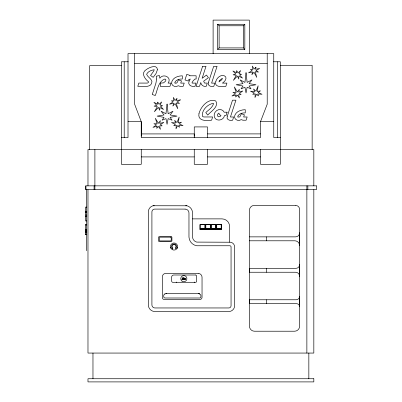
<?xml version="1.0" encoding="UTF-8"?>
<svg xmlns="http://www.w3.org/2000/svg" width="402" height="402" viewBox="0 0 402 402"><rect width="100%" height="100%" fill="white"/><g stroke="black" fill="none" stroke-linecap="round" stroke-linejoin="round"><path stroke-width="0.6" d="M141.263 133.926L194.256 133.896L194.256 136.172M141.263 136.172L141.263 121.685L134.635 104.239L134.635 53.577M128.012 121.685L141.263 121.685L141.263 137.584L260.496 137.584L260.496 121.685L267.214 104.239L267.214 53.577M177.076 248.371L177.453 247.521M217.638 49.391L219.12 47.913L243.341 47.913L244.823 49.391L244.823 24.286L217.638 24.286L217.638 49.391L244.823 49.391M217.638 24.286L219.12 25.768L243.341 25.768L244.823 24.286M153.056 205.754L152.288 206.015A6.392 6.392 0 0 0 148.398 211.085L148.398 305.786A6.603 6.603 0 0 0 154.082 311.47L229.547 311.48A5.839 5.839 0 0 0 234.572 306.455L234.577 246.32A4.749 4.749 0 0 0 230.492 242.23L196.724 242.099A5.613 5.613 0 0 1 192.593 237.567L192.468 212A7.442 7.442 0 0 0 187.015 205.784L153.082 205.749L154.333 205.749M87.978 185.845L87.978 149.534L313.826 149.534L313.826 185.845M128.273 61.772L121.389 61.772L121.389 164.317L141.263 164.317L141.263 149.564M273.486 61.772L280.37 61.772L280.37 164.317L260.496 164.317L260.496 149.564M134.635 63.451L267.214 63.451M280.37 65.295L312.148 65.295L312.148 149.534M121.389 65.591L89.656 65.591L89.656 149.534M260.496 121.685L273.747 121.685M207.502 133.896L260.496 133.896M121.389 137.584L128.012 137.584L128.012 53.577L273.747 53.577L273.747 137.584L280.37 137.584M141.263 156.911L194.256 156.911M207.502 156.911L260.496 156.911M185.618 205.754L186.875 205.754M86.747 207.115L85.51 207.115L85.51 220.919L86.747 220.919M85.51 211.713L86.747 211.713M85.51 212.13L86.747 212.13M85.51 212.733L86.747 212.733M85.51 215.055L86.747 215.055M85.51 216.487L86.747 216.487M85.51 216.577L86.747 216.577M192.523 218.879L222.05 218.879A7.507 7.507 0 0 1 229.557 226.386L229.557 242.195M200.131 224.728L204.99 224.683L204.99 228.386M210.417 224.728L205.829 224.683L205.829 228.386M211.201 224.728L215.753 224.683L215.753 228.386L211.201 228.341M221.2 224.728L216.733 224.683L216.733 228.386M85.51 224.803L86.747 224.803M85.51 224.874L86.747 224.874M204.99 228.341L200.131 228.386L200.131 224.683M205.829 228.341L210.417 228.386L210.417 224.683M216.733 228.341L221.2 228.386L221.2 224.683M85.51 229.296L86.747 229.296M85.51 230.818L86.747 230.818M85.51 231.205L86.747 231.205M85.51 231.683L86.747 231.683M85.51 232.743L86.747 232.743M85.51 234.175L86.747 234.175M85.51 234.25L86.747 234.265M249.451 236.863L295.56 236.863A4.06 4.06 0 0 0 299.621 232.803L299.621 245.607A4.814 4.814 0 0 0 294.807 240.793L249.451 240.793M249.441 268.315L295.922 268.315A3.698 3.698 0 0 0 299.621 264.616L299.621 276.34A4.095 4.095 0 0 0 295.525 272.244L249.451 272.244L249.441 268.878M249.441 299.766L296.133 299.766A3.487 3.487 0 0 0 299.621 296.284L299.621 306.731A3.03 3.03 0 0 0 296.586 303.701L249.451 303.701L249.441 300.329M170.584 247.361L170.92 248.225M313.826 189.643L313.826 353.062L87.978 353.062L87.978 189.643M308.842 353.062L308.842 378.739M307.852 185.845L307.852 189.643M306.867 185.845L306.867 353.062M277.546 61.772L277.546 137.584M266.4 236.863L266.4 240.793M266.4 268.315L266.4 272.244M266.4 299.766L266.4 303.701M249.351 53.687L249.351 20.1L213.11 20.1L213.11 53.687M243.341 25.768L243.341 47.913M219.12 25.768L219.12 47.913M211.201 224.683L211.201 228.386M207.502 137.584L207.502 126.916L194.256 126.916L194.256 137.584M207.502 149.564L207.502 164.317L194.256 164.317L194.256 149.564M124.213 61.772L124.213 137.584M94.892 149.534L94.892 189.643M94.098 185.845L94.098 189.643M92.968 353.062L92.968 378.739M86.696 189.643L86.696 250.727M85.902 185.845L85.902 189.643M85.51 224.773L85.51 234.376M198.498 293.359A3.236 3.236 0 0 1 198.402 293.716M166.463 293.706A2.854 2.854 0 0 1 166.403 293.359M176.207 282.405A5.332 5.332 0 0 1 176.453 281.998M194.186 281.993A5.99 5.99 0 0 1 194.473 282.405M157.78 102.148L157.7 104.193L153.931 102.344L156.84 105.349L154.117 106.123L157.338 106.636L154.398 111.696L158.393 107.419L159.815 110.354L159.77 107.525L163.488 109.444L160.629 106.364L162.564 105.701L160.132 105.083L161.634 101.952L159.076 104.299L157.78 102.148M236.763 70.802L236.683 72.847L232.914 70.993L235.823 74.003L233.1 74.777L236.321 75.29L233.381 80.35L237.376 76.073L238.798 79.008L238.753 76.179L242.471 78.094L239.612 75.018L241.547 74.35L239.115 73.737L240.617 70.606L238.059 72.953L236.763 70.802M176.252 125.364L176.006 128.826L177.518 125.705L179.513 127.228L178.835 125.298L183.026 125.63L179.212 123.906L181.458 122.183L178.272 122.891L179.146 117.108L177.006 122.555L174.604 120.349L175.689 122.962L171.523 122.55L175.317 124.354L173.764 125.69L176.252 125.364M255.235 94.018L254.989 97.48L256.501 94.359L258.496 95.882L257.818 93.952L262.009 94.284L258.19 92.555L260.441 90.837L257.255 91.545L258.129 85.762L255.989 91.204L253.587 89.003L254.672 91.616L250.506 91.199L254.3 93.008L252.747 94.339L255.235 94.018M199.015 113.324C197.317 121.344 206.462 120.841 211.603 120.188L212.648 116.962L203.719 116.962L202.523 116.464C201.191 110.49 207.723 104.038 213.336 103.369L213.557 103.641C212.542 107.56 208.593 109.932 205.774 112.53L207.728 115.072C210.894 111.389 219.165 106.736 215.789 100.977C208.191 97.998 200.925 106.671 199.015 113.324M156.649 79.008L155.901 83.239L152.252 94.51L155.313 95.52C157.494 89.998 158.282 81.375 164.795 79.038L165.624 79.274L165.9 79.983L165.604 81.109L163.544 82.867L160.297 83.108L160.297 86.335L169.971 86.335L171.016 83.108L168.116 83.108C172.262 77.44 163.267 73.008 159.84 78.224L159.388 75.521L156.227 76.204L156.649 79.008M182.402 278.817L182.061 279.068C183.201 275.033 184.342 280.289 181.875 279.501L181.98 279.184L182.82 279.184C182.97 278.189 183.237 277.239 182.402 278.817M167.056 104.058L165.961 113.746L161.147 111.233L164.021 114.972L157.132 116.103L164.021 117.374L162.096 120.193L165.961 118.6L167.056 124.278L168.152 118.6L172.021 120.193L170.096 117.374L176.98 116.103L170.096 114.972L172.971 111.233L168.152 113.746L167.056 104.058M246.039 72.707L244.944 82.4L240.125 79.887L243.004 83.626L236.115 84.757L243.004 86.028L241.079 88.842L244.944 87.249L246.039 92.932L247.135 87.249L251.004 88.842L249.079 86.028L255.963 84.757L249.079 83.626L251.953 79.887L247.135 82.4L246.039 72.707M157.468 69.626L156.051 73.486L153.197 77.345L150.559 75.486L153.695 71.114L154.242 69.722C151.378 70.184 147.861 71.45 146.619 74.285C147.65 77.194 151.323 78.475 151.961 81.611C151.619 88.576 142.102 85.927 137.791 86.304L138.831 83.078L147.333 83.078L148.182 82.701L148.604 81.807C144.785 79.048 140.62 72.933 146.293 69.581C148.986 67.551 157.026 63.888 157.468 69.626M185.302 279.018L184.814 279.506L185.588 279.214L185.307 278.264L184.865 278.882L185.302 279.018M157.056 126.308L156.715 128.328L158.418 126.484L160.448 129.303L159.614 125.937L162.122 125.831L160.363 124.781L163.795 122.354L159.76 123.469L160.383 120.711L158.393 123.293L155.358 118.288L157.197 123.841L153.941 123.685L156.448 125.002L152.981 127.349L157.056 126.308M236.039 94.962L235.698 96.977L237.401 95.138L239.431 97.957L238.597 94.586L241.105 94.48L239.346 93.435L242.778 91.008L238.743 92.123L239.366 89.365L237.376 91.942L234.341 86.943L236.18 92.495L232.924 92.339L235.431 93.651L231.964 96.003L236.039 94.962M184.086 279.159L184.689 279.506L184.789 279.184L184.412 279.184L184.764 278.099L184.136 278.47L184.086 279.159M215.844 81.385C213.738 87.495 222.311 86.832 225.844 86.335L226.919 83.108L222.422 83.108C224.381 81.767 226.698 79.541 225.758 76.923C222.532 73.058 216.678 77.4 215.844 81.385M184.036 277.983L183.598 277.983L184.036 277.983M174.965 82.174L174.96 83.224L176.523 83.093L177.418 82.199L178.377 79.852L181.443 80.862L180.724 83.108L184.211 83.108L183.166 86.335L180.011 86.335L178.282 85.747C175.237 88.083 170.141 85.214 171.93 81.32C173.584 77.254 178.307 75.888 182.322 75.812L182.322 79.038C179.599 78.857 176.377 79.611 174.965 82.174M237.909 116.057L237.899 117.108L239.466 116.977L240.361 116.083L241.321 113.736L244.381 114.746L243.667 116.992L247.15 116.992L246.109 120.218L242.949 120.218L241.225 119.635C238.18 121.967 233.08 119.098 234.868 115.203C236.527 111.138 241.245 109.771 245.26 109.696L245.26 112.922C242.537 112.741 239.316 113.495 237.909 116.057M189.146 81.003C187.196 84.948 191.638 87.128 194.955 86.335L195.995 83.108L192.347 83.108L191.955 82.817L193.015 80.978L194.89 79.038L196.126 79.038L196.126 75.782L189.709 75.782L189.87 75.36L186.779 74.35L184.985 79.953L188.046 80.963L188.814 79.561L190.297 79.038L189.146 81.003M208.347 82.722C207.306 85.857 211.382 87.088 213.789 86.335L214.829 83.108L211.603 83.108L217.075 66.3L213.688 66.3L208.347 82.722M183.312 279.149L183.85 279.506L183.87 278.465L183.533 278.465L183.312 279.149M227.18 116.605C226.14 119.741 230.215 120.972 232.622 120.218L233.662 116.992L230.436 116.992L235.909 100.183L232.522 100.183L227.18 116.605M176.975 98.611L176.523 100.606L180.649 99.796L177.056 101.947L179.488 103.399L176.242 103.063L177.774 108.711L175.021 103.545L172.89 106.012L173.669 103.289L169.574 104.178L173.136 101.947L171.438 100.801L173.95 100.837L173.307 97.43L175.171 100.354L176.975 98.611M255.958 67.265L255.506 69.26L259.632 68.451L256.039 70.601L258.466 72.053L255.225 71.712L256.757 77.36L254.004 72.199L251.873 74.661L252.652 71.943L248.557 72.832L252.119 70.601L250.421 69.456L252.933 69.491L252.29 66.079L254.154 69.008L255.958 67.265M217.864 114.078L217.567 115.907L218.291 116.776L220.055 116.54L220.994 115.464L219.557 114.65L218.844 113.083L217.864 114.078M202.613 66.3L196.131 86.335L199.523 86.335L200.759 82.556C201.216 85.229 203.588 86.872 206.231 86.335L207.306 83.108L204.472 83.043L203.658 81.189L208.412 77.671L206.492 75.063L202.126 78.32L206.005 66.3L202.613 66.3M227.115 112.203L226.04 115.53L224.477 115.53C223.683 121.303 214.09 121.891 214.186 115.399A5.658 5.658 0 0 1 215.145 112.213C216.985 108.847 222.567 108.434 224.185 112.203L227.115 112.203M219.537 80.651L218.969 81.907L221.296 80.144L222.648 78.516L221.567 78.762L219.537 80.651M316.49 185.845L85.767 185.845L85.767 189.643L316.49 189.643L316.49 185.845M295.581 205.407L254.27 205.407A4.814 4.814 0 0 0 249.451 210.226L249.451 326.178A5.045 5.045 0 0 0 254.496 331.218L294.576 331.218A5.045 5.045 0 0 0 299.621 326.178L299.621 209.447A4.04 4.04 0 0 0 295.581 205.407M185.091 209.095L154.735 209.095A2.824 2.824 0 0 0 151.911 211.919L151.911 304.927A3.035 3.035 0 0 0 154.946 307.957L228.783 307.957A2.266 2.266 0 0 0 231.055 305.691L231.055 246.939A1.181 1.181 0 0 0 229.869 245.758L196.869 245.758A9.176 9.176 0 0 1 188.965 237.085L188.965 212.97A3.874 3.874 0 0 0 185.091 209.095M205.126 224.547L199.99 224.547L199.99 229.683L205.126 229.683L205.126 224.547M210.558 224.547L205.693 224.547L205.693 229.683L210.558 229.683L210.558 224.547M215.889 224.547L211.06 224.547L211.06 229.683L215.894 229.683L215.889 224.547M221.341 224.547L216.598 224.547L216.598 229.683L221.341 229.683L221.341 224.547M204.99 228.612L200.131 228.612L200.131 229.547L204.99 229.547L204.99 228.612M210.422 228.612L205.829 228.612L205.829 229.547L210.422 229.547L210.422 228.612M215.753 228.612L211.196 228.612L211.196 229.547L215.753 229.547L215.753 228.612M221.2 228.612L216.733 228.612L216.733 229.547L221.2 229.547L221.2 228.612M171.076 236.612L159.388 236.612A0.899 0.899 0 0 0 158.488 237.512L158.488 240.697A0.854 0.854 0 0 0 159.343 241.552L171.121 241.552A0.799 0.799 0 0 0 171.92 240.753L171.92 237.456A0.844 0.844 0 0 0 171.076 236.612M170.488 237.16L160.132 237.16A0.779 0.779 0 0 0 159.353 237.939L159.353 240.295A0.618 0.618 0 0 0 159.971 240.914L170.508 240.914A0.698 0.698 0 0 0 171.202 240.215L171.202 237.873A0.714 0.714 0 0 0 170.488 237.16M172.765 248.536L172.016 248.536L172.016 247.944A2.492 2.492 0 0 1 172.378 244.632A2.492 2.492 0 0 1 175.709 244.632A2.492 2.492 0 0 1 176.066 247.944L176.066 248.536L175.332 248.536L175.332 247.944A1.925 1.925 0 0 0 175.433 245.175A1.925 1.925 0 0 0 172.659 245.175A1.925 1.925 0 0 0 172.765 247.944L172.765 248.536M198.141 273.395L165.825 273.395A3.487 3.487 0 0 0 162.338 276.883L162.338 297.591A1.874 1.874 0 0 0 164.217 299.465L199.9 299.465A2.141 2.141 0 0 0 202.04 297.324L202.04 277.29A3.894 3.894 0 0 0 198.141 273.395M195.442 274.998L173.795 274.998A2.146 2.146 0 0 0 171.649 277.144L171.649 280.988A1.417 1.417 0 0 0 173.066 282.405L195.382 282.405A1.251 1.251 0 0 0 196.633 281.154L196.633 276.189A1.191 1.191 0 0 0 195.442 274.998M199.548 293.359L164.941 293.359L164.941 294.249A1.191 1.191 0 0 0 163.75 295.44L163.75 296.721A1.281 1.281 0 0 0 165.031 298.003L199.799 298.003A1.08 1.08 0 0 0 200.879 296.917L200.879 295.586A1.337 1.337 0 0 0 199.548 294.249L199.548 293.359M313.826 378.739L87.978 378.739L87.978 381.9L313.826 381.9L313.826 378.739M172.192 249.557A3.553 3.553 0 0 0 177.594 246.602A3.553 3.553 0 0 0 172.332 243.401A3.553 3.553 0 0 0 172.192 249.557M182.021 281.134A3.06 3.06 0 0 0 186.87 278.978A3.06 3.06 0 0 0 182.578 275.857A3.06 3.06 0 0 0 182.021 281.134"/></g></svg>
